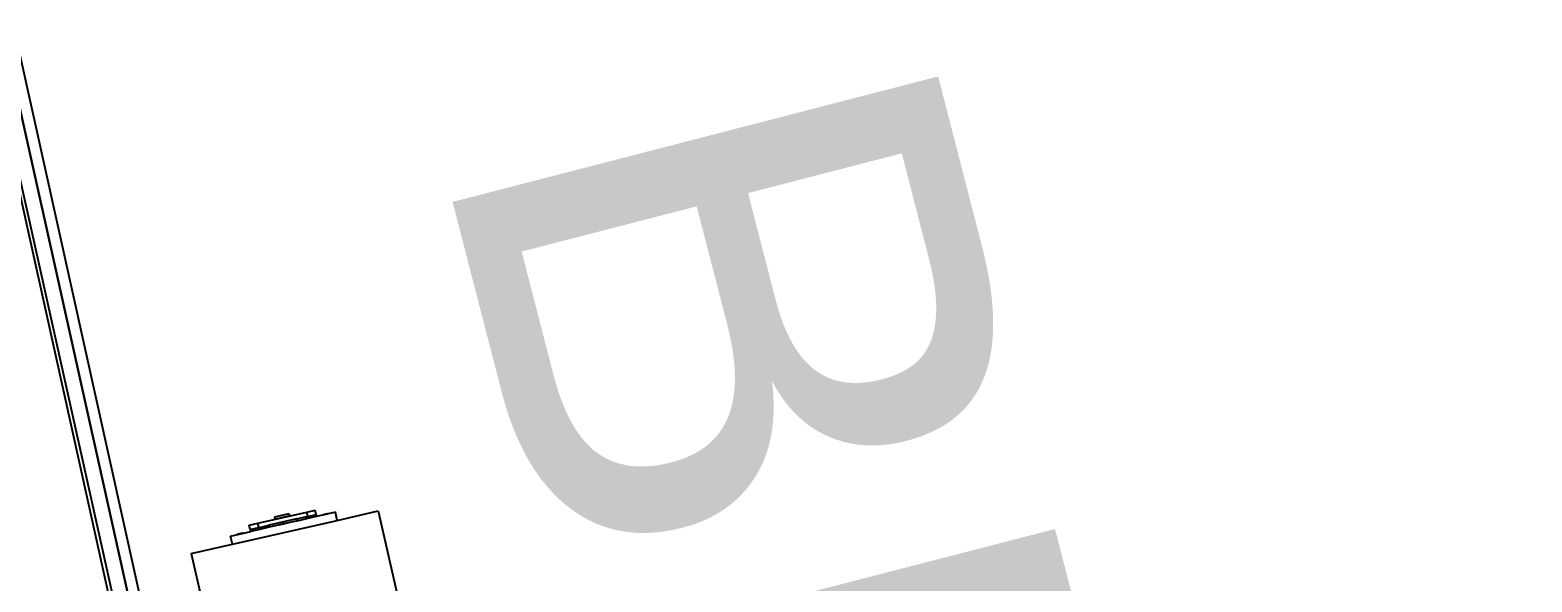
# Model space of a CAD drawing. Header units: inches. Extents: x -1841 to -80, y -100 to 1021.
# Drawn here: x -659 to -651.12, y 502.86 to 505.75 of the extents above; entities that cross this region are included whole.
import ezdxf

# ---------------------------------------------------------------- set-up
doc = ezdxf.new("R2010")
doc.units = ezdxf.units.IN
doc.header["$MEASUREMENT"] = 0
doc.layers.add('Edges', color=7, linetype='Continuous')
doc.layers.add('PDF_Geometry', color=7, linetype='Continuous', true_color=0x777777)
doc.styles.get("Standard").update_dxf_attribs({"font": 'arial.ttf'})

# ---------------------------------------------------------------- blocks, each defined once
blk = doc.blocks.new('infrared patio heater fr')
at = {"layer": 'Edges'}
for p, q in [((-50, 10.89), (50, 10.89)), ((-50, 5.86), (-50, 10.89)), ((-50, 5.86), (-51, 5.86)), ((-51, 5.86), (-51, 3.55)), ((-50, -7), (-50, 5.86)), ((-51, 5.01), (-51, 5)), ((-51, 5), (-51, 4.99)), ((-51, 5), (-51, 5)), ((-51, 4.99), (-51, 4.98)), ((-51, 4.98), (-51, 4.97)), ((-51, 4.97), (-51, 4.96)), ((-51, 4.96), (-51, 4.95)), ((-51, 4.95), (-51, 4.93)), ((-51, 4.93), (-51, 4.92)), ((-51, 4.92), (-51, 4.9)), ((-51, 4.9), (-51, 4.88)), ((-51, 4.88), (-51, 4.87)), ((-51, 4.87), (-51, 4.85)), ((-51, 4.85), (-51, 4.83)), ((-51, 4.83), (-51, 4.8)), ((-51, 4.8), (-51, 4.74)), ((-51, 4.8), (-51, 4.8)), ((-51, 4.8), (-51, 4.78)), ((-51, 4.8), (-51, 4.79)), ((-51, 4.79), (-51, 4.79)), ((-51, 4.79), (-51, 4.78)), ((-51, 4.79), (-51, 4.79)), ((-51, 4.78), (-51, 4.72)), ((-51, 4.78), (-51, 4.77)), ((-51, 4.78), (-51, 4.76)), ((-51, 4.77), (-51, 4.76)), ((-51, 4.77), (-51, 4.77)), ((-51, 4.76), (-51, 4.74)), ((-51, 4.76), (-51, 4.75)), ((-51, 4.75), (-51, 4.75)), ((-51, 4.75), (-51, 4.74)), ((-51, 4.74), (-51, 4.72)), ((-51, 4.74), (-51, 4.73)), ((-51, 4.74), (-51, 4.71)), ((-51, 4.73), (-51, 4.72)), ((-51, 4.73), (-51, 4.72)), ((-51, 4.72), (-51, 4.71)), ((-51, 4.72), (-51, 4.72)), ((-51, 4.72), (-51, 4.71)), ((-51, 4.72), (-51, 4.72)), ((-51, 4.72), (-51, 4.72)), ((-51, 4.72), (-51, 4.71)), ((-51, 4.71), (-51, 4.7)), ((-51, 4.71), (-51, 4.71)), ((-51, 4.71), (-51, 4.71)), ((-51, 4.71), (-51, 4.71)), ((-51, 4.71), (-51, 4.69)), ((-51, 4.71), (-51, 4.7)), ((-51, 4.7), (-51, 4.7)), ((-51, 4.7), (-51, 4.7)), ((-51, 4.7), (-51, 4.61)), ((-51, 4.7), (-51, 4.69)), ((-51, 4.69), (-51, 4.66)), ((-51, 4.69), (-51, 4.67)), ((-51, 4.68), (-51, 4.67)), ((-51, 4.67), (-51, 4.66)), ((-51, 4.67), (-51, 4.66)), ((-51, 4.66), (-51, 4.64)), ((-51, 4.66), (-51, 4.65)), ((-51, 4.65), (-51, 4.64)), ((-51, 4.64), (-51, 4.62)), ((-51, 4.64), (-51, 4.61)), ((-51, 4.62), (-51, 4.61)), ((-51, 4.61), (-51, 4.6)), ((-51, 4.61), (-51, 4.6)), ((-51, 4.61), (-51, 4.59)), ((-51, 4.61), (-51, 4.6)), ((-51, 4.6), (-51, 4.59)), ((-51, 4.6), (-51, 4.59)), ((-51, 4.59), (-51, 4.58)), ((-51, 4.59), (-51, 4.57)), ((-51, 4.59), (-51, 4.57)), ((-51, 4.59), (-51, 4.57)), ((-51, 4.59), (-51, 4.58)), ((-51, 4.58), (-51, 4.58)), ((-51, 4.58), (-51, 4.57)), ((-51, 4.57), (-51, 4.57)), ((-51, 4.57), (-51, 4.56)), ((-51, 4.57), (-51, 4.56)), ((-51, 4.57), (-51, 4.54)), ((-51, 4.56), (-51, 4.55)), ((-51, 4.56), (-51, 4.56)), ((-51, 4.56), (-51, 4.55)), ((-51, 4.56), (-51, 4.49)), ((-51, 4.56), (-51, 4.55)), ((-51, 4.55), (-51, 4.49)), ((-51, 4.55), (-51, 4.54)), ((-51, 4.54), (-51, 4.54)), ((-51, 4.54), (-51, 4.54)), ((-51, 4.54), (-51, 4.52)), ((-51, 4.54), (-51, 4.53)), ((-51, 4.53), (-51, 4.52)), ((-51, 4.52), (-51, 4.51)), ((-51, 4.52), (-51, 4.5)), ((-51, 4.52), (-51, 4.52)), ((-51, 4.51), (-51, 4.5)), ((-51, 4.5), (-51, 4.49)), ((-51, 4.5), (-51, 4.5)), ((-51, 4.5), (-51, 4.47)), ((-51, 4.49), (-51, 4.48)), ((-51, 4.49), (-51, 4.48)), ((-51, 4.49), (-51, 4.48)), ((-51, 4.49), (-51, 4.49)), ((-51, 4.48), (-51, 4.48)), ((-51, 4.48), (-51, 4.48)), ((-51, 4.48), (-51, 4.48)), ((-51, 4.48), (-51, 4.48)), ((-51, 4.47), (-51, 4.47)), ((-51, 4.47), (-51, 4.45)), ((-51, 4.45), (-51, 4.43)), ((-51, 4.43), (-51, 4.41)), ((-51, 4.41), (-51, 4.39)), ((-51, 4.39), (-51, 4.37)), ((-51, 4.37), (-51, 4.36)), ((-51, 4.36), (-51, 4.34)), ((-51, 4.34), (-51, 4.33)), ((-51, 4.33), (-51, 4.32)), ((-51, 4.32), (-51, 4.3)), ((-51, 4.3), (-51, 4.29)), ((-51, 4.29), (-51, 4.28)), ((-51, 4.28), (-51, 4.27)), ((-51, 4.28), (-51, 4.28)), ((-51, 4.27), (-51, 4.27)), ((-51.25, 3.55), (-51.76, 3.55)), ((-51.76, 2.52), (-51.76, 3.55)), ((-51.76, -3.48), (-51.76, 2.52)), ((-51.25, 2.52), (-51.76, 2.52)), ((-51.25, 2.52), (-51.25, 3.55)), ((-51.25, 3.55), (-51, 3.55)), ((-51.25, 2.3), (-51.25, 2.52)), ((-51.25, 2.3), (-51, 2.3)), ((-51.25, 2.21), (-51.25, 2.3)), ((-51.25, 1.2), (-51.25, 2.21)), ((-51.25, 2.21), (-51, 2.21)), ((-51, 3.55), (-51, 2.3)), ((-51, 2.3), (-51, 2.21)), ((-51, 1.2), (-51, 2.21)), ((-52.03, 0.38), (-51.78, 0.44)), ((-52.03, 0.38), (-52.03, -1.37)), ((-51.78, 0.44), (-51.78, -1.43)), ((-51.25, 1.2), (-51.25, -2.25)), ((-51.25, 1.2), (-51, 1.2)), ((-51, 1.2), (-51, -2.25)), ((-52.03, -1.37), (-51.78, -1.43)), ((-51, -0.19), (-51, -0.2)), ((-51, -0.2), (-51, -0.2)), ((-51, -0.2), (-51, -0.21)), ((-51, -0.21), (-51, -0.22)), ((-51, -0.22), (-51, -0.23)), ((-51, -0.23), (-51, -0.24)), ((-51, -0.24), (-51, -0.25)), ((-51, -0.25), (-51, -0.27)), ((-51, -0.27), (-51, -0.28)), ((-51, -0.28), (-51, -0.3)), ((-51, -0.3), (-51, -0.32)), ((-51, -0.32), (-51, -0.33)), ((-51, -0.33), (-51, -0.35)), ((-51, -0.35), (-51, -0.37)), ((-51, -0.37), (-51, -0.4)), ((-51, -0.4), (-51, -0.46)), ((-51, -0.4), (-51, -0.4)), ((-51, -0.4), (-51, -0.42)), ((-51, -0.4), (-51, -0.41)), ((-51, -0.41), (-51, -0.41)), ((-51, -0.41), (-51, -0.42)), ((-51, -0.41), (-51, -0.41)), ((-51, -0.42), (-51, -0.48)), ((-51, -0.42), (-51, -0.43)), ((-51, -0.42), (-51, -0.44)), ((-51, -0.43), (-51, -0.44)), ((-51, -0.43), (-51, -0.43)), ((-51, -0.44), (-51, -0.46)), ((-51, -0.44), (-51, -0.45)), ((-51, -0.45), (-51, -0.45)), ((-51, -0.45), (-51, -0.46)), ((-51, -0.46), (-51, -0.48)), ((-51, -0.46), (-51, -0.47)), ((-51, -0.46), (-51, -0.49)), ((-51, -0.47), (-51, -0.48)), ((-51, -0.47), (-51, -0.48)), ((-51, -0.48), (-51, -0.49)), ((-51, -0.48), (-51, -0.48)), ((-51, -0.48), (-51, -0.48)), ((-51, -0.48), (-51, -0.48)), ((-51, -0.48), (-51, -0.49)), ((-51, -0.48), (-51, -0.49)), ((-51, -0.49), (-51, -0.49)), ((-51, -0.49), (-51, -0.49)), ((-51, -0.49), (-51, -0.51)), ((-51, -0.49), (-51, -0.5)), ((-51, -0.49), (-51, -0.49)), ((-51, -0.49), (-51, -0.5)), ((-51, -0.5), (-51, -0.5)), ((-51, -0.5), (-51, -0.59)), ((-51, -0.5), (-51, -0.51)), ((-51, -0.5), (-51, -0.5)), ((-51, -0.51), (-51, -0.54)), ((-51, -0.51), (-51, -0.53)), ((-51, -0.52), (-51, -0.53)), ((-51, -0.53), (-51, -0.54)), ((-51, -0.53), (-51, -0.54)), ((-51, -0.54), (-51, -0.56)), ((-51, -0.54), (-51, -0.55)), ((-51, -0.55), (-51, -0.56)), ((-51, -0.56), (-51, -0.59)), ((-51, -0.56), (-51, -0.58)), ((-51, -0.58), (-51, -0.59)), ((-51, -0.59), (-51, -0.6)), ((-51, -0.59), (-51, -0.6)), ((-51, -0.59), (-51, -0.61)), ((-51, -0.59), (-51, -0.6)), ((-51, -0.6), (-51, -0.61)), ((-51, -0.6), (-51, -0.61)), ((-51, -0.61), (-51, -0.62)), ((-51, -0.61), (-51, -0.63)), ((-51, -0.61), (-51, -0.63)), ((-51, -0.61), (-51, -0.63)), ((-51, -0.61), (-51, -0.62)), ((-51, -0.62), (-51, -0.63)), ((-51, -0.62), (-51, -0.62)), ((-51, -0.63), (-51, -0.63)), ((-51, -0.63), (-51, -0.64)), ((-51, -0.63), (-51, -0.66)), ((-51, -0.63), (-51, -0.64)), ((-51, -0.64), (-51, -0.65)), ((-51, -0.64), (-51, -0.71)), ((-51, -0.64), (-51, -0.65)), ((-51, -0.64), (-51, -0.64)), ((-51, -0.64), (-51, -0.65)), ((-51, -0.65), (-51, -0.71)), ((-51, -0.65), (-51, -0.66)), ((-51, -0.66), (-51, -0.68)), ((-51, -0.66), (-51, -0.67)), ((-51, -0.66), (-51, -0.66)), ((-51, -0.66), (-51, -0.66)), ((-51, -0.67), (-51, -0.68)), ((-51, -0.68), (-51, -0.7)), ((-51, -0.68), (-51, -0.68)), ((-51, -0.68), (-51, -0.69)), ((-51, -0.69), (-51, -0.7)), ((-51, -0.7), (-51, -0.73)), ((-51, -0.7), (-51, -0.7)), ((-51, -0.7), (-51, -0.71)), ((-51, -0.71), (-51, -0.72)), ((-51, -0.71), (-51, -0.72)), ((-51, -0.71), (-51, -0.71)), ((-51, -0.71), (-51, -0.72)), ((-51, -0.72), (-51, -0.72)), ((-51, -0.72), (-51, -0.72)), ((-51, -0.72), (-51, -0.72)), ((-51, -0.72), (-51, -0.72)), ((-51, -0.73), (-51, -0.73)), ((-51, -0.73), (-51, -0.75)), ((-51, -0.75), (-51, -0.77)), ((-51, -0.77), (-51, -0.79)), ((-51, -0.79), (-51, -0.81)), ((-51, -0.81), (-51, -0.83)), ((-51, -0.83), (-51, -0.84)), ((-51, -0.84), (-51, -0.86)), ((-51, -0.86), (-51, -0.87)), ((-51, -0.87), (-51, -0.88)), ((-51, -0.88), (-51, -0.9)), ((-51, -0.9), (-51, -0.91)), ((-51, -0.91), (-51, -0.92)), ((-51, -0.92), (-51, -0.93)), ((-51, -0.92), (-51, -0.92)), ((-51, -0.93), (-51, -0.93)), ((-51.25, -3.48), (-51.76, -3.48)), ((-51.76, -4.52), (-51.76, -3.48)), ((-51.25, -2.25), (-51, -2.25)), ((-51.25, -3.22), (-51.25, -2.25)), ((-51.25, -3.22), (-51, -3.22)), ((-51.25, -3.48), (-51.25, -3.22)), ((-51.25, -4.52), (-51.25, -3.48)), ((-51, -2.25), (-51, -3.22)), ((-51, -3.22), (-51, -4.52)), ((-51.25, -4.52), (-51.76, -4.52)), ((-51.25, -4.52), (-51, -4.52)), ((-51, -7), (-51, -4.52)), ((-51, -5.49), (-51, -5.5)), ((-51, -5.5), (-51, -5.51)), ((-51, -5.5), (-51, -5.5)), ((-51, -5.51), (-51, -5.52)), ((-51, -5.52), (-51, -5.53)), ((-51, -5.53), (-51, -5.54)), ((-51, -5.54), (-51, -5.55)), ((-51, -5.55), (-51, -5.57)), ((-51, -5.57), (-51, -5.58)), ((-51, -5.58), (-51, -5.6)), ((-51, -5.6), (-51, -5.62)), ((-51, -5.62), (-51, -5.63)), ((-51, -5.63), (-51, -5.65)), ((-51, -5.65), (-51, -5.67)), ((-51, -5.67), (-51, -5.7)), ((-51, -5.7), (-51, -5.72)), ((-51, -5.7), (-51, -5.71)), ((-51, -5.7), (-51, -5.76)), ((-51, -5.7), (-51, -5.7)), ((-51, -5.71), (-51, -5.71)), ((-51, -5.71), (-51, -5.72)), ((-51, -5.71), (-51, -5.71)), ((-51, -5.72), (-51, -5.74)), ((-51, -5.72), (-51, -5.73)), ((-51, -5.72), (-51, -5.78)), ((-51, -5.73), (-51, -5.74)), ((-51, -5.73), (-51, -5.73)), ((-51, -5.74), (-51, -5.76)), ((-51, -5.74), (-51, -5.75)), ((-51, -5.75), (-51, -5.75)), ((-51, -5.75), (-51, -5.76)), ((-51, -5.76), (-51, -5.77)), ((-51, -5.76), (-51, -5.79)), ((-51, -5.76), (-51, -5.78)), ((-51, -5.77), (-51, -5.78)), ((-51, -5.77), (-51, -5.78)), ((-51, -5.78), (-51, -5.79)), ((-51, -5.78), (-51, -5.79)), ((-51, -5.78), (-51, -5.78)), ((-51, -5.78), (-51, -5.79)), ((-51, -5.78), (-51, -5.78)), ((-51, -5.78), (-51, -5.78)), ((-51, -5.79), (-51, -5.81)), ((-51, -5.79), (-51, -5.8)), ((-51, -5.79), (-51, -5.79)), ((-51, -5.79), (-51, -5.8)), ((-51, -5.79), (-51, -5.79)), ((-51, -5.79), (-51, -5.79)), ((-51, -5.8), (-51, -5.89)), ((-51, -5.8), (-51, -5.81)), ((-51, -5.8), (-51, -5.8)), ((-51, -5.8), (-51, -5.8)), ((-51, -5.81), (-51, -5.84)), ((-51, -5.81), (-51, -5.83)), ((-51, -5.82), (-51, -5.83)), ((-51, -5.83), (-51, -5.84)), ((-51, -5.83), (-51, -5.84)), ((-51, -5.84), (-51, -5.85)), ((-51, -5.84), (-51, -5.86)), ((-51, -5.85), (-51, -5.86)), ((-51, -5.86), (-51, -5.88)), ((-51, -5.86), (-51, -5.89)), ((-51, -5.88), (-51, -5.89)), ((-51, -5.89), (-51, -5.91)), ((-51, -5.89), (-51, -5.9)), ((-51, -5.89), (-51, -5.9)), ((-51, -5.89), (-51, -5.9)), ((-51, -5.9), (-51, -5.91)), ((-51, -5.9), (-51, -5.91)), ((-51, -5.91), (-51, -5.93)), ((-51, -5.91), (-51, -5.93)), ((-51, -5.91), (-51, -5.93)), ((-51, -5.91), (-51, -5.92)), ((-51, -5.91), (-51, -5.92)), ((-51, -5.92), (-51, -5.92)), ((-51, -5.92), (-51, -5.93)), ((-51, -5.93), (-51, -5.94)), ((-51, -5.93), (-51, -5.96)), ((-51, -5.93), (-51, -5.94)), ((-51, -5.93), (-51, -5.93)), ((-51, -5.94), (-51, -5.95)), ((-51, -5.94), (-51, -5.94)), ((-51, -5.94), (-51, -5.95)), ((-51, -5.94), (-51, -5.95)), ((-51, -5.94), (-51, -6.01)), ((-51, -5.95), (-51, -5.96)), ((-51, -5.95), (-51, -6.01)), ((-51, -5.96), (-51, -5.98)), ((-51, -5.96), (-51, -5.97)), ((-51, -5.96), (-51, -5.96)), ((-51, -5.96), (-51, -5.96)), ((-51, -5.97), (-51, -5.98)), ((-51, -5.98), (-51, -5.99)), ((-51, -5.98), (-51, -6)), ((-51, -5.98), (-51, -5.98)), ((-51, -5.99), (-51, -6)), ((-51, -6), (-51, -6.01)), ((-51, -6), (-51, -6)), ((-51, -6), (-51, -6.03)), ((-51, -6.01), (-51, -6.02)), ((-51, -6.01), (-51, -6.01)), ((-51, -6.01), (-51, -6.02)), ((-51, -6.01), (-51, -6.02)), ((-51, -6.02), (-51, -6.02)), ((-51, -6.02), (-51, -6.02)), ((-51, -6.02), (-51, -6.02)), ((-51, -6.02), (-51, -6.02)), ((-51, -6.03), (-51, -6.03)), ((-51, -6.03), (-51, -6.05)), ((-51, -6.05), (-51, -6.07)), ((-51, -6.07), (-51, -6.09)), ((-51, -6.09), (-51, -6.11)), ((-51, -6.11), (-51, -6.13)), ((-51, -6.13), (-51, -6.14)), ((-51, -6.14), (-51, -6.16)), ((-51, -6.16), (-51, -6.17)), ((-51, -6.17), (-51, -6.18)), ((-51, -6.18), (-51, -6.2)), ((-51, -6.2), (-51, -6.21)), ((-51, -6.21), (-51, -6.22)), ((-51, -6.22), (-51, -6.23)), ((-51, -6.22), (-51, -6.22)), ((-51, -6.23), (-51, -6.23)), ((-50, -7), (-51, -7)), ((-50, -12.03), (-50, -7)), ((-50, -12.03), (50, -12.03))]:
    blk.add_line(p, q, dxfattribs=at)

msp = doc.modelspace()

# ---------------------------------------------------------------- linework, layer by layer
at = {"layer": 'PDF_Geometry', "color": 7, "lineweight": 25}
for points in [[(-666.6241, 527.5669), (-655.0425, 475.8634), (-652.7262, 476.3598), (-623.2759, 482.8951), (-622.8623, 480.9097), (-620.4632, 481.4061), (-621.125, 484.4669), (-609.7916, 486.9487), (-610.288, 489.3477), (-621.7041, 486.8659), (-624.1031, 486.2869), (-653.4707, 479.7515), (-670.9258, 558.4235), (-669.354, 558.8372), (-670.3467, 563.3043), (-674.8966, 562.3116), (-673.9039, 557.7617), (-673.3248, 557.9272), (-673.3248, 557.8445)], [(-663.315, 533.854), (-665.3832, 533.4404), (-657.5243, 498.1166), (-653.4707, 479.917), (-653.4707, 479.8343), (-621.9523, 486.7832), (-621.9523, 486.9487), (-621.9523, 486.8659)], [(-665.2177, 533.4404), (-657.2761, 497.6203)]]:
    msp.add_lwpolyline(points, dxfattribs=at)
msp.add_lwpolyline([(-657.4415, 498.1166), (-665.3005, 533.4404)], close=True, dxfattribs=at)

# ---------------------------------------------------------------- block references
at = {"color": 7, "lineweight": 25, "xscale": 0.04390327370764167, "yscale": 0.04390327370764167, "zscale": 0.04390327370764167, "rotation": 282.8184996599286}
msp.add_blockref('infrared patio heater fr', (-657.1476, 500.9813), dxfattribs=at)

# ---------------------------------------------------------------- texts
at = {"color": 7, "lineweight": 25}
msp.add_text('BBH8', height=2.63101, rotation=284.483, dxfattribs=at).set_placement((-656.8542, 505.1407))

doc.saveas('drawing.dxf')
